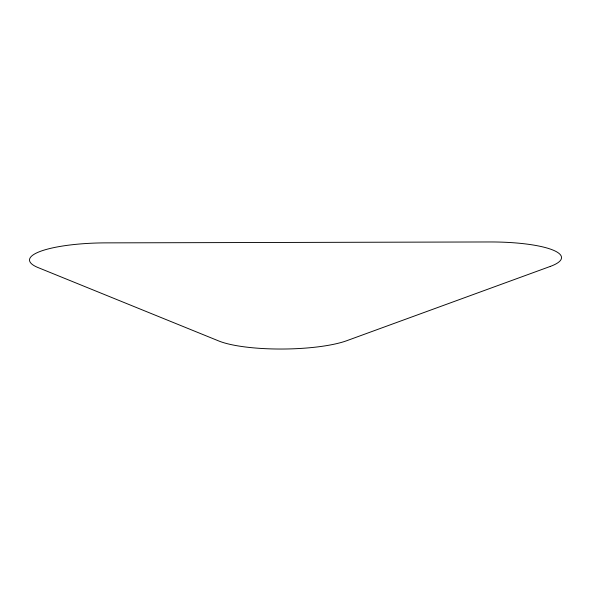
<?xml version="1.0" encoding="UTF-8"?>
<svg xmlns="http://www.w3.org/2000/svg" width="591" height="591" viewBox="0 0 591 591"><rect width="100%" height="100%" fill="white"/><g stroke="black" fill="none" stroke-linecap="round" stroke-linejoin="round"><path stroke-width="0.89" d="M550.28 266.423L346.821 340.682A73.964 16.385 -0.6 0 1 218.796 340.985L38.186 267.62A73.964 16.385 -0.6 0 1 106.003 242.871L490.072 241.963A73.964 16.385 -0.6 0 1 550.28 266.423"/></g></svg>
